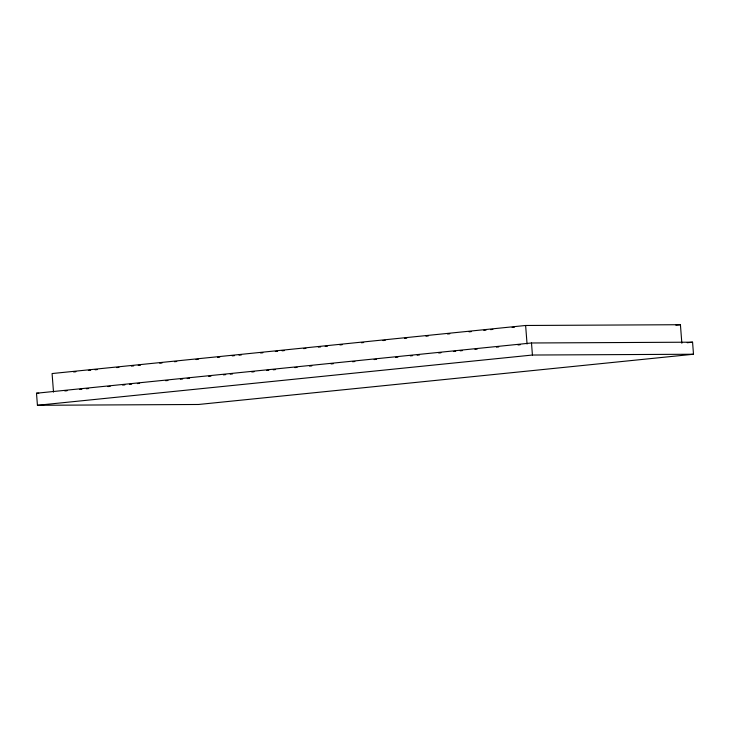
<?xml version="1.0" encoding="UTF-8"?>
<svg xmlns="http://www.w3.org/2000/svg" width="730" height="730" viewBox="0 0 730 730"><rect width="100%" height="100%" fill="white"/><g stroke="black" fill="none" stroke-linecap="round" stroke-linejoin="round"><path stroke-width="1.09" d="M681.847 343.264L680.424 324.713L525.627 325.48L52.085 373.55L53.509 392.101M73.63 371.971L75.902 371.743M88.357 370.475L90.629 370.247M95.156 369.791L97.428 369.553M116.691 367.601L118.954 367.373M131.418 366.104L133.681 365.876M138.216 365.42L140.479 365.183M159.742 363.23L162.014 363.002M174.47 361.733L176.742 361.505M196.005 359.552L198.268 359.324M217.531 357.362L219.794 357.134M232.259 355.866L234.531 355.638M239.057 355.181L241.329 354.953M260.583 352.991L262.855 352.763M275.32 351.504L277.582 351.267M282.118 350.811L284.381 350.582M303.643 348.621L305.906 348.392M318.371 347.133L320.643 346.896M325.169 346.44L327.441 346.212M339.906 344.943L342.169 344.715M361.432 342.762L363.695 342.525M382.958 340.572L385.221 340.344M404.484 338.391L406.756 338.154M426.019 336.202L428.282 335.973M447.545 334.021L449.808 333.783M469.071 331.831L471.334 331.602M483.798 330.334L486.07 330.106M490.596 329.65L492.869 329.412M512.131 327.46L514.394 327.232M675.889 325.178L680.424 324.713M36.5 393.224L531.495 342.981L692.569 342.178L693.5 354.242L198.505 404.484L37.431 405.287L36.5 393.224L38.772 393.214M64.842 390.952L67.105 390.723M79.57 389.464L81.833 389.227M86.368 388.771L88.631 388.543M107.894 386.59L110.157 386.352M122.622 385.093L124.885 384.865M129.42 384.4L131.683 384.172M137.35 383.597L139.612 383.369M165.664 380.722L167.936 380.494M180.392 379.226L182.664 378.998M187.19 378.532L189.462 378.304M208.716 376.351L210.979 376.123M223.444 374.855L225.707 374.627M230.242 374.171L232.505 373.933M251.768 371.981L254.031 371.752M266.496 370.484L268.759 370.256M273.294 369.8L275.557 369.562M294.82 367.61L297.083 367.382M309.547 366.113L311.81 365.885M331.064 363.932L333.336 363.704M352.59 361.742L354.862 361.514M374.116 359.562L376.388 359.333M395.642 357.381L397.905 357.143M410.37 355.884L412.632 355.656M417.168 355.191L419.431 354.962M438.693 353.01L440.957 352.773M453.421 351.513L455.684 351.285M460.219 350.82L462.482 350.592M474.947 349.323L477.21 349.095M496.473 347.142L498.736 346.914M517.99 344.962L520.262 344.724M37.431 405.287L532.426 355.035L693.5 354.242M687.213 342.726L692.569 342.178M531.495 342.981L532.426 355.035M525.627 325.48L527.06 344.04"/></g></svg>
